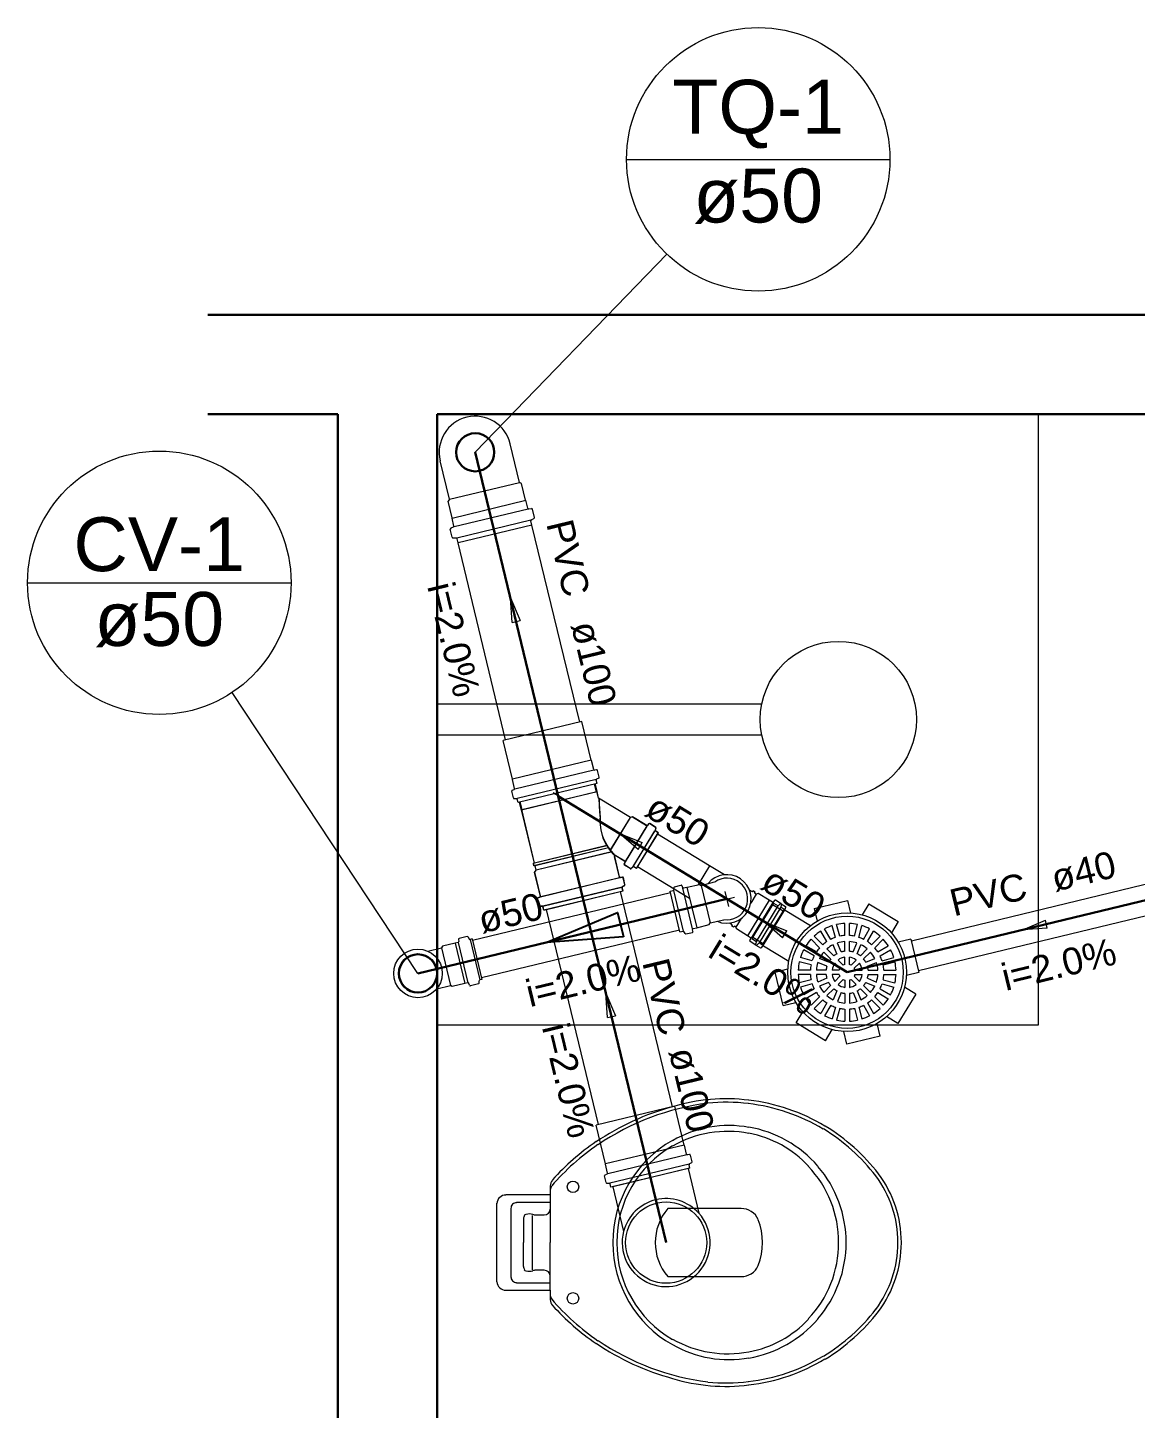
# Model space of a CAD drawing. Header units: inches. Extents: x -27 to 114, y -35 to 60.
# Drawn here: x 8.276 to 9.726, y -31.375 to -29.567 of the extents above; entities that cross this region are included whole.
import ezdxf

# ---------------------------------------------------------------- set-up
doc = ezdxf.new("R2010")
doc.units = ezdxf.units.IN
doc.header["$LTSCALE"] = 10
doc.header["$MEASUREMENT"] = 0
for name, color, linetype, lineweight in [('CV-Colunas', 6, 'Continuous', 30), ('CV-Indicação coluna', 5, 'Continuous', 20), ('CV-Sentido tubo', 8, 'Continuous', 20), ('CV-Seção tubo', 160, 'Continuous', 20), ('CV-Textos coluna', 7, 'Continuous', 20), ('CV-Textos tubo', 7, 'Continuous', 20), ('CV-Tubos detalhe', 6, 'Continuous', 30), ('Simbolos', 160, 'Continuous', 20), ('Simbolos_int', 5, 'Continuous', 5), ('TQ-Colunas', 6, 'Continuous', 30), ('TQ-Indicação coluna', 5, 'Continuous', 20), ('TQ-Sentido tubo', 8, 'Continuous', 20), ('TQ-Seção tubo', 160, 'Continuous', 20), ('TQ-Textos coluna', 7, 'Continuous', 20), ('TQ-Textos tubo', 7, 'Continuous', 20), ('TQ-Tubos detalhe', 6, 'Continuous', 30), ('xeixo', 3, 'Continuous', 20), ('xmoveis', 253, 'Continuous', 20), ('xparede', 7, 'Continuous', 30)]:
    doc.layers.add(name, color=color, linetype=linetype, lineweight=lineweight)
doc.layers.add('TIGRECAD', color=7, linetype='Continuous')
doc.styles.add('Arial', font='arial.ttf')
doc.dimstyles.get("Standard").update_dxf_attribs({"dimtxt": 0.18, "dimasz": 0.18, "dimexe": 0.18, "dimexo": 0.0625, "dimgap": 0.09, "dimtad": 0, "dimtih": 1, "dimtoh": 1, "dimdec": 4, "dimzin": 0, "dimdsep": 46, "dimtxsty": 'Standard', "dimcen": 0.09, "dimadec": 0, "dimazin": 0, "dimtfac": 1, "dimtdec": 4, "dimtofl": 0, "dimtmove": 0, "dimatfit": 3, "dimfxl": 0, "dimtolj": 1, "dimtzin": 0, "dimarcsym": 0})

# ---------------------------------------------------------------- blocks, each defined once
blk = doc.blocks.new('_Closed')
at = {"color": 0, "linetype": 'ByBlock', "lineweight": -2}
for p, q in [((-1, 0.166667), (0, 0)), ((-1, 0.166667), (-1, -0.166667)), ((0, 0), (-1, -0.166667)), ((0, 0), (-1, 0))]:
    blk.add_line(p, q, dxfattribs=at)

msp = doc.modelspace()

# ---------------------------------------------------------------- linework, layer by layer
at = {"layer": 'CV-Colunas', "linetype": 'Continuous'}
msp.add_circle((8.7869, -30.8058), 0.025, dxfattribs=at)
at = {"layer": 'CV-Indicação coluna'}
for p, q in [((8.2757, -30.2942), (8.6207, -30.2942)), ((8.7869, -30.8058), (8.5434, -30.438))]:
    msp.add_line(p, q, dxfattribs=at)
msp.add_circle((8.4482, -30.2942), 0.1725, dxfattribs=at)
at = {"layer": 'CV-Seção tubo'}
for p, q in [((9.1176, -30.7004), (8.8583, -30.7629)), ((9.1293, -30.749), (8.87, -30.8115))]:
    msp.add_line(p, q, dxfattribs=at)
at = {"layer": 'CV-Tubos detalhe'}
msp.add_line((9.1914, -30.7083), (8.7869, -30.8058), dxfattribs=at)
at = {"layer": 'Simbolos'}
for p, q in [((8.92, -30.1627), (8.9078, -30.1122)), ((8.8282, -30.1849), (8.816, -30.1344)), ((8.8282, -30.1849), (8.92, -30.1627)), ((8.9226, -30.1643), (8.92, -30.1627)), ((8.9279, -30.1859), (8.9226, -30.1643)), ((8.8282, -30.1849), (8.8265, -30.1875)), ((8.8318, -30.2091), (8.8265, -30.1875)), ((8.9282, -30.1862), (8.9279, -30.1859)), ((8.9307, -30.1965), (8.9282, -30.1862)), ((8.9322, -30.1974), (8.9357, -30.1969)), ((8.8315, -30.2095), (8.8318, -30.2091)), ((8.834, -30.2199), (8.8315, -30.2095)), ((8.9361, -30.2187), (8.9348, -30.2132)), ((8.9354, -30.2118), (8.9388, -30.21)), ((8.9394, -30.2086), (8.9369, -30.1979)), ((8.8298, -30.2225), (8.8292, -30.2239)), ((8.8318, -30.2346), (8.8292, -30.2239)), ((8.8331, -30.2214), (8.8298, -30.2225)), ((8.9361, -30.2187), (8.8394, -30.2421)), ((8.8369, -30.2356), (8.833, -30.2356)), ((8.8394, -30.2421), (8.8381, -30.2366)), ((9.0138, -30.5267), (9.0016, -30.4759)), ((8.9108, -30.5516), (8.8985, -30.5008)), ((9.0141, -30.5269), (9.0138, -30.5267)), ((9.017, -30.5388), (9.0141, -30.5269)), ((9.0207, -30.5392), (9.0182, -30.5395)), ((9.0241, -30.5489), (9.0219, -30.5399)), ((8.9106, -30.5519), (8.9108, -30.5516)), ((8.9135, -30.5638), (8.9106, -30.5519)), ((9.0214, -30.557), (8.9179, -30.582)), ((9.0214, -30.557), (9.0204, -30.5526)), ((9.0236, -30.5501), (9.0209, -30.5515)), ((8.9118, -30.576), (8.9097, -30.567)), ((8.9104, -30.5658), (8.9128, -30.565)), ((8.9128, -30.5768), (8.9159, -30.5768)), ((9.0233, -30.5764), (9.0212, -30.5677)), ((9.0235, -30.5761), (9.0214, -30.5674)), ((9.0652, -30.6018), (9.0233, -30.5764)), ((9.0653, -30.6015), (9.0235, -30.5761)), ((8.9179, -30.582), (8.9168, -30.5776)), ((8.9394, -30.6615), (8.9225, -30.5915)), ((8.9396, -30.6612), (8.9227, -30.5912)), ((9.0678, -30.6012), (9.0652, -30.6018)), ((9.068, -30.6009), (9.0653, -30.6015)), ((9.0862, -30.6124), (9.0678, -30.6012)), ((9.0864, -30.6121), (9.068, -30.6009)), ((9.089, -30.6099), (9.0875, -30.6121)), ((9.0892, -30.6096), (9.0876, -30.6118)), ((9.0978, -30.6145), (9.0905, -30.6098)), ((9.098, -30.6142), (9.0907, -30.6095)), ((9.0731, -30.6686), (9.1016, -30.6218)), ((9.0732, -30.6683), (9.1018, -30.6215)), ((9.0983, -30.6154), (9.0975, -30.6184)), ((9.0985, -30.6151), (9.0977, -30.6181)), ((9.1016, -30.6218), (9.098, -30.6196)), ((9.1018, -30.6215), (9.0982, -30.6193)), ((8.9394, -30.6615), (8.938, -30.6619)), ((8.9387, -30.6648), (8.938, -30.6619)), ((8.9396, -30.6612), (8.9381, -30.6616)), ((8.9388, -30.6645), (8.9381, -30.6616)), ((8.9402, -30.6647), (8.9387, -30.6648)), ((8.9404, -30.6644), (8.9388, -30.6645)), ((8.9416, -30.6707), (8.9402, -30.6647)), ((8.9418, -30.6704), (8.9404, -30.6644)), ((9.0508, -30.6796), (9.0443, -30.6529)), ((9.051, -30.6793), (9.0445, -30.6526)), ((9.0577, -30.6592), (9.0459, -30.652)), ((9.0579, -30.6589), (9.0461, -30.6517)), ((9.057, -30.6627), (9.058, -30.6604)), ((9.0572, -30.6624), (9.0581, -30.6601)), ((9.0648, -30.6685), (9.0573, -30.6641)), ((9.065, -30.6682), (9.0575, -30.6638)), ((9.0658, -30.6685), (9.0682, -30.6664)), ((9.066, -30.6682), (9.0683, -30.6661)), ((9.0731, -30.6686), (9.0694, -30.6664)), ((9.0732, -30.6683), (9.0696, -30.6661)), ((9.1882, -30.6765), (9.1688, -30.6647)), ((8.9397, -30.6735), (8.9416, -30.6707)), ((8.9473, -30.7046), (8.9397, -30.6735)), ((8.9399, -30.6732), (8.9418, -30.6704)), ((8.9474, -30.7043), (8.9399, -30.6732)), ((9.0545, -30.68), (9.052, -30.6804)), ((9.0547, -30.6797), (9.0522, -30.68)), ((9.0579, -30.6897), (9.0557, -30.6807)), ((9.058, -30.6894), (9.0559, -30.6804)), ((8.9517, -30.7228), (9.0552, -30.6978)), ((8.9518, -30.7225), (9.0554, -30.6975)), ((9.0552, -30.6978), (9.0541, -30.6935)), ((9.0554, -30.6975), (9.0543, -30.6932)), ((9.0574, -30.6909), (9.0546, -30.6923)), ((9.0575, -30.6906), (9.0548, -30.692)), ((9.1171, -30.6982), (9.1212, -30.6972)), ((9.1298, -30.7513), (9.1171, -30.6982)), ((9.1219, -30.6932), (9.1218, -30.6961)), ((9.1227, -30.6922), (9.1313, -30.6902)), ((9.1324, -30.6908), (9.1332, -30.6933)), ((9.1346, -30.6939), (9.1391, -30.6928)), ((9.1391, -30.6928), (9.1393, -30.693)), ((9.1393, -30.693), (9.1556, -30.6892)), ((9.1556, -30.6892), (9.1578, -30.6905)), ((9.1578, -30.6905), (9.1754, -30.686)), ((9.2249, -30.6989), (9.2211, -30.6966)), ((9.2249, -30.6989), (9.2257, -30.6976)), ((9.2283, -30.6992), (9.2257, -30.6976)), ((9.2277, -30.7006), (9.2283, -30.6992)), ((9.2298, -30.7019), (9.2277, -30.7006)), ((9.2323, -30.7013), (9.2298, -30.7019)), ((9.2466, -30.71), (9.2323, -30.7013)), ((8.9456, -30.7169), (8.9434, -30.7079)), ((8.9458, -30.7166), (8.9436, -30.7076)), ((8.9441, -30.7067), (8.9465, -30.7058)), ((8.9443, -30.7064), (8.9467, -30.7055)), ((8.9465, -30.7177), (8.9496, -30.7177)), ((8.9467, -30.7173), (8.9498, -30.7174)), ((8.9517, -30.7228), (8.9506, -30.7185)), ((8.9518, -30.7225), (8.9508, -30.7182)), ((9.2525, -30.7136), (9.2242, -30.7601)), ((9.2663, -30.7218), (9.2378, -30.7685)), ((9.2469, -30.71), (9.2466, -30.71)), ((9.251, -30.7124), (9.2469, -30.71)), ((9.2538, -30.7101), (9.2522, -30.7123)), ((9.2525, -30.7136), (9.2585, -30.7173)), ((9.2626, -30.7145), (9.2551, -30.71)), ((9.2585, -30.7173), (9.2613, -30.7146)), ((9.263, -30.7157), (9.2622, -30.7184)), ((9.2626, -30.7145), (9.2683, -30.718)), ((9.2663, -30.7218), (9.2627, -30.7196)), ((9.2676, -30.7216), (9.2688, -30.7191)), ((9.3056, -30.7208), (9.3492, -30.7102)), ((9.3056, -30.7208), (9.3096, -30.7373)), ((9.3492, -30.7102), (9.3532, -30.7267)), ((9.3773, -30.7145), (9.3684, -30.7292)), ((9.3773, -30.7145), (9.4158, -30.7379)), ((9.1684, -30.7417), (9.1697, -30.7396)), ((9.1697, -30.7396), (9.1874, -30.7355)), ((9.1985, -30.7423), (9.1947, -30.7399)), ((9.2679, -30.723), (9.301, -30.7432)), ((9.4158, -30.7379), (9.4068, -30.7527)), ((8.8514, -30.7576), (8.8407, -30.7602)), ((8.8525, -30.7581), (8.854, -30.7609)), ((9.1298, -30.7513), (9.1341, -30.7504)), ((9.1367, -30.7534), (9.1351, -30.7507)), ((9.1377, -30.7541), (9.1463, -30.752)), ((9.147, -30.7509), (9.1466, -30.7481)), ((9.1473, -30.747), (9.152, -30.7461)), ((9.152, -30.7461), (9.1521, -30.7459)), ((9.1521, -30.7459), (9.1684, -30.7417)), ((9.1985, -30.7423), (9.1977, -30.7435)), ((9.2003, -30.7451), (9.1977, -30.7435)), ((9.2013, -30.7439), (9.2003, -30.7451)), ((9.2034, -30.7452), (9.2013, -30.7439)), ((9.204, -30.7476), (9.2034, -30.7452)), ((9.2183, -30.7564), (9.204, -30.7476)), ((9.2184, -30.7567), (9.2183, -30.7564)), ((9.2225, -30.7592), (9.2184, -30.7567)), ((8.7997, -30.7768), (8.8177, -30.7724)), ((8.8191, -30.77), (8.8177, -30.7724)), ((8.8354, -30.7661), (8.8191, -30.77)), ((8.8357, -30.766), (8.8354, -30.7661)), ((8.8396, -30.7651), (8.8357, -30.766)), ((8.8399, -30.7612), (8.8403, -30.7639)), ((8.8578, -30.7607), (8.8551, -30.7614)), ((8.8578, -30.7607), (8.8706, -30.8137)), ((9.2217, -30.7628), (9.2228, -30.7606)), ((9.2295, -30.7687), (9.222, -30.7642)), ((9.2242, -30.7601), (9.2301, -30.7638)), ((9.2301, -30.7638), (9.229, -30.7675)), ((9.2295, -30.7687), (9.2353, -30.7722)), ((9.2308, -30.7686), (9.233, -30.7665)), ((9.2378, -30.7685), (9.2342, -30.7663)), ((9.2381, -30.7698), (9.2365, -30.7721)), ((9.2395, -30.7695), (9.2726, -30.7897)), ((9.4324, -30.761), (9.4159, -30.765)), ((9.4324, -30.761), (9.443, -30.8047)), ((9.2548, -30.804), (9.2713, -30.8)), ((9.2653, -30.8476), (9.2548, -30.804)), ((9.443, -30.8047), (9.4265, -30.8086)), ((8.8115, -30.8259), (8.8295, -30.8215)), ((8.8319, -30.823), (8.8295, -30.8215)), ((8.8482, -30.8191), (8.8319, -30.823)), ((8.8484, -30.819), (8.8482, -30.8191)), ((8.8523, -30.8181), (8.8484, -30.819)), ((8.8544, -30.8214), (8.8535, -30.8188)), ((8.8663, -30.8194), (8.8556, -30.8219)), ((8.8671, -30.8184), (8.8671, -30.8153)), ((8.8706, -30.8137), (8.8679, -30.8143)), ((9.4387, -30.8328), (9.424, -30.8238)), ((9.2653, -30.8476), (9.2818, -30.8437)), ((9.4387, -30.8328), (9.4153, -30.8712)), ((9.282, -30.8707), (9.291, -30.856)), ((9.4153, -30.8712), (9.4005, -30.8622)), ((9.3204, -30.8942), (9.282, -30.8707)), ((9.3204, -30.8942), (9.3294, -30.8794)), ((9.3486, -30.8984), (9.3446, -30.8819)), ((9.3922, -30.8879), (9.3882, -30.8714)), ((9.3922, -30.8879), (9.3486, -30.8984)), ((9.1355, -31.0305), (9.1233, -30.9797)), ((9.0325, -31.0553), (9.0202, -31.0046)), ((9.1358, -31.0306), (9.1355, -31.0305)), ((9.1387, -31.0425), (9.1358, -31.0306)), ((9.1424, -31.0429), (9.1399, -31.0433)), ((9.1458, -31.0527), (9.1436, -31.0437)), ((9.0323, -31.0556), (9.0325, -31.0553)), ((9.0352, -31.0676), (9.0323, -31.0556)), ((9.1431, -31.0608), (9.0396, -31.0858)), ((9.1407, -31.0614), (9.1548, -31.1199)), ((9.1431, -31.0608), (9.142, -31.0564)), ((9.1453, -31.0538), (9.1425, -31.0552)), ((9.0335, -31.0798), (9.0313, -31.0708)), ((9.0321, -31.0696), (9.0344, -31.0688)), ((9.0345, -31.0806), (9.0376, -31.0806)), ((9.0396, -31.0858), (9.0385, -31.0814)), ((9.042, -31.0852), (9.0562, -31.1438))]:
    msp.add_line(p, q, dxfattribs=at)
for centre, radius in [((9.3489, -30.8043), 0.0777), ((8.7869, -30.8058), 0.0318)]:
    msp.add_circle(centre, radius, dxfattribs=at)
for centre, radius, start, end in [((8.8619, -30.1233), 0.0472, 13.5795, 193.579), ((8.9319, -30.1962), 0.00125, 193.579, 278.579), ((8.9356, -30.1982), 0.00125, 13.5795, 98.5795), ((8.936, -30.2129), 0.00125, 118.579, 193.579), ((8.9382, -30.2088), 0.00125, 298.579, 13.5795), ((8.8328, -30.2201), 0.00125, 288.579, 13.5795), ((8.833, -30.2343), 0.00125, 193.579, 268.579), ((8.8369, -30.2369), 0.00125, 13.5795, 88.5795), ((9.018, -30.5386), 0.001, 193.579, 278.579), ((9.0209, -30.5402), 0.001, 13.5795, 98.5795), ((9.0213, -30.5524), 0.001, 118.579, 193.579), ((9.0231, -30.5491), 0.001, 298.579, 13.5795), ((8.9106, -30.5668), 0.001, 108.579, 193.579), ((8.9128, -30.5758), 0.001, 193.579, 268.579), ((8.9125, -30.564), 0.001, 288.579, 13.5795), ((8.9159, -30.5779), 0.001, 13.5795, 88.5795), ((9.0243, -30.5762), 0.001, 193.579, 249.311), ((9.0244, -30.5759), 0.001, 193.579, 249.311), ((9.4603, -30.5629), 0.4367, 181.848, 184.936), ((9.4605, -30.5626), 0.4367, 181.848, 184.936), ((9.0925, -30.6055), 0.0674, 175.712, 200.025), ((9.0927, -30.6052), 0.0674, 175.712, 200.025), ((9.0868, -30.6115), 0.001, 238.579, 323.579), ((9.087, -30.6112), 0.001, 238.58, 323.58), ((9.09, -30.6107), 0.001, 58.579, 143.579), ((9.0901, -30.6104), 0.001, 58.5796, 143.58), ((9.0996, -30.5986), 0.0765, 203.03, 224.072), ((9.0998, -30.5983), 0.0765, 203.03, 224.072), ((9.0983, -30.6188), 0.001, 163.579, 238.58), ((9.0985, -30.6184), 0.001, 163.579, 238.579), ((9.0974, -30.6151), 0.001, 343.579, 58.5796), ((9.0976, -30.6148), 0.001, 343.579, 58.5796), ((9.0453, -30.6526), 0.001, 58.5796, 193.579), ((9.0455, -30.6523), 0.001, 58.5793, 193.579), ((9.0579, -30.6632), 0.001, 153.58, 238.58), ((9.0581, -30.6629), 0.001, 153.58, 238.579), ((9.0571, -30.6601), 0.001, 333.58, 58.5796), ((9.0573, -30.6598), 0.001, 333.579, 58.5796), ((9.0688, -30.667), 0.001, 58.5796, 133.58), ((9.069, -30.6667), 0.001, 58.579, 133.579), ((9.0518, -30.6794), 0.001, 193.579, 278.579), ((9.0519, -30.6791), 0.001, 193.579, 278.58), ((9.0547, -30.681), 0.001, 13.5795, 98.5793), ((9.0549, -30.6807), 0.001, 13.5795, 98.5793), ((9.0652, -30.6679), 0.001, 238.579, 313.579), ((9.0654, -30.6676), 0.001, 238.58, 313.58), ((9.1914, -30.7083), 0.0273, 261.59, 125.684), ((9.0551, -30.6932), 0.001, 118.58, 193.579), ((9.0553, -30.6929), 0.001, 118.579, 193.579), ((9.0569, -30.69), 0.001, 298.579, 13.5795), ((9.0571, -30.6897), 0.001, 298.579, 13.5795), ((9.1209, -30.6961), 0.001, 283.637, 358.637), ((9.123, -30.6933), 0.001, 103.637, 178.637), ((9.1316, -30.6912), 0.001, 18.6367, 103.637), ((9.1342, -30.6931), 0.001, 198.637, 283.637), ((8.9444, -30.7076), 0.001, 108.58, 193.579), ((8.9446, -30.7073), 0.001, 108.58, 193.579), ((8.9466, -30.7166), 0.001, 193.579, 268.58), ((8.9467, -30.7163), 0.001, 193.579, 268.58), ((8.9463, -30.7049), 0.001, 288.579, 13.5795), ((8.9465, -30.7046), 0.001, 288.579, 13.5795), ((8.9496, -30.7187), 0.001, 13.5795, 88.5796), ((8.9498, -30.7184), 0.001, 13.5795, 88.5796), ((9.2515, -30.7116), 0.001, 238.637, 323.637), ((9.2546, -30.7108), 0.001, 58.6367, 143.637), ((9.2584, -30.716), 0.001, 238.604, 313.604), ((9.262, -30.7153), 0.001, 58.6041, 133.604), ((9.2632, -30.7187), 0.001, 163.637, 238.637), ((9.262, -30.7154), 0.001, 343.637, 58.6367), ((9.2684, -30.7221), 0.001, 153.604, 238.604), ((9.2678, -30.7188), 0.001, 333.604, 58.6041), ((8.8516, -30.7586), 0.001, 28.552, 103.552), ((9.1341, -30.7513), 0.001, 28.6367, 103.637), ((9.1375, -30.7531), 0.001, 208.637, 283.637), ((9.1461, -30.751), 0.001, 283.637, 8.6367), ((9.1475, -30.7481), 0.001, 103.637, 188.637), ((8.8393, -30.7641), 0.001, 283.552, 8.552), ((8.8409, -30.7612), 0.001, 103.552, 188.552), ((8.8549, -30.7604), 0.001, 208.552, 283.552), ((9.2226, -30.7633), 0.001, 153.637, 238.637), ((9.2219, -30.76), 0.001, 333.637, 58.6367), ((9.23, -30.7678), 0.001, 163.604, 238.604), ((9.229, -30.7642), 0.001, 343.604, 58.6041), ((9.23, -30.7679), 0.001, 238.637, 313.637), ((9.2337, -30.7672), 0.001, 58.6367, 133.637), ((9.2358, -30.7713), 0.001, 238.604, 323.604), ((9.239, -30.7704), 0.001, 58.6041, 143.604), ((8.8526, -30.8191), 0.001, 18.552, 103.552), ((8.8553, -30.821), 0.001, 198.552, 283.552), ((8.866, -30.8184), 0.001, 283.552, 358.552), ((8.8681, -30.8153), 0.001, 103.552, 178.552), ((9.1397, -31.0423), 0.001, 193.579, 278.579), ((9.1426, -31.0439), 0.001, 13.5795, 98.5795), ((9.143, -31.0562), 0.001, 118.579, 193.579), ((9.1448, -31.0529), 0.001, 298.579, 13.5795), ((9.0323, -31.0706), 0.001, 108.579, 193.579), ((9.0345, -31.0796), 0.001, 193.579, 268.579), ((9.0342, -31.0678), 0.001, 288.579, 13.5795), ((9.0376, -31.0816), 0.001, 13.5795, 88.5795), ((9.1119, -31.1583), 0.0576, 41.7945, 165.364), ((9.1119, -31.1583), 0.0576, 165.364, 41.7945)]:
    msp.add_arc(centre, radius, start, end, dxfattribs=at)
at = {"layer": 'Simbolos_int'}
for p, q in [((8.8315, -30.2095), (8.9282, -30.1862)), ((8.931, -30.1977), (8.8343, -30.2211)), ((8.9346, -30.2123), (8.8378, -30.2357)), ((9.0016, -30.4759), (8.8985, -30.5008)), ((9.0138, -30.5267), (8.9108, -30.5516)), ((9.0172, -30.5395), (8.9137, -30.5645)), ((9.0202, -30.5519), (8.9167, -30.5769)), ((8.9225, -30.5915), (9.0212, -30.5677)), ((8.9227, -30.5912), (9.0214, -30.5674)), ((8.9824, -30.5807), (8.964, -30.5694)), ((8.9727, -30.582), (8.9684, -30.5645)), ((9.0388, -30.645), (9.0652, -30.6018)), ((9.039, -30.6447), (9.0653, -30.6015)), ((9.0585, -30.6595), (9.0869, -30.613)), ((9.0587, -30.6592), (9.0871, -30.6127)), ((9.0688, -30.6658), (9.0972, -30.6193)), ((9.069, -30.6654), (9.0973, -30.619)), ((9.0342, -30.6386), (8.9394, -30.6615)), ((9.0344, -30.6383), (8.9396, -30.6612)), ((9.0362, -30.6415), (8.9402, -30.6647)), ((9.0364, -30.6412), (8.9404, -30.6644)), ((9.0401, -30.647), (8.9416, -30.6707)), ((9.0402, -30.6467), (8.9418, -30.6704)), ((9.1688, -30.6647), (9.1537, -30.6895)), ((8.9474, -30.7053), (9.051, -30.6803)), ((8.9476, -30.705), (9.0511, -30.68)), ((8.9504, -30.7177), (9.0539, -30.6927)), ((8.9506, -30.7174), (9.0541, -30.6924)), ((9.1348, -30.7503), (9.1219, -30.697)), ((9.1465, -30.7474), (9.1336, -30.6942)), ((9.1391, -30.6928), (9.152, -30.7461)), ((9.1578, -30.6905), (9.1697, -30.7396)), ((9.1938, -30.7183), (9.189, -30.6984)), ((9.2298, -30.7019), (9.2227, -30.7136)), ((9.1804, -30.711), (9.2014, -30.7059)), ((9.1914, -30.7083), (9.1804, -30.711)), ((9.2466, -30.71), (9.2183, -30.7564)), ((9.2518, -30.713), (9.2233, -30.7597)), ((9.2301, -30.7638), (9.2585, -30.7173)), ((9.2621, -30.7192), (9.2336, -30.7659)), ((9.2034, -30.7452), (9.2105, -30.7337)), ((9.2389, -30.7691), (9.2673, -30.7226)), ((8.8177, -30.7724), (8.8295, -30.8215)), ((8.8354, -30.7661), (8.8482, -30.8191)), ((8.8396, -30.7651), (8.8523, -30.8181)), ((8.8551, -30.7614), (8.8679, -30.8143)), ((9.1233, -30.9797), (9.0202, -31.0046)), ((9.1355, -31.0305), (9.0325, -31.0553)), ((9.1389, -31.0433), (9.0354, -31.0683)), ((9.1419, -31.0557), (9.0383, -31.0807)), ((9.1407, -31.0614), (9.042, -31.0852))]:
    msp.add_line(p, q, dxfattribs=at)
for centre, radius in [((9.3489, -30.8043), 0.0735), ((8.7869, -30.8058), 0.0255), ((9.1119, -31.1583), 0.0532)]:
    msp.add_circle(centre, radius, dxfattribs=at)
msp.add_arc((9.1914, -30.7083), 0.0318, 246.498, 140.776, dxfattribs=at)
at = {"layer": 'TIGRECAD'}
for p, q in [((9.0212, -30.5677), (9.0187, -30.5577)), ((8.9228, -30.5915), (8.9203, -30.5814))]:
    msp.add_line(p, q, dxfattribs=at)
at = {"layer": 'TQ-Colunas', "linetype": 'Continuous'}
msp.add_circle((8.8619, -30.1233), 0.025, dxfattribs=at)
at = {"layer": 'TQ-Indicação coluna'}
for p, q in [((9.06, -29.7397), (9.405, -29.7397)), ((8.8619, -30.1233), (9.1126, -29.8638))]:
    msp.add_line(p, q, dxfattribs=at)
msp.add_circle((9.2325, -29.7397), 0.1725, dxfattribs=at)
at = {"layer": 'TQ-Sentido tubo'}
for points in [[(8.9154, -30.3449), (8.9245, -30.3827)], [(9.0779, -30.639), (9.1111, -30.6593)], [(9.6097, -30.7413), (9.6475, -30.7322)], [(9.2671, -30.7545), (9.3003, -30.7747)], [(9.0404, -30.8624), (9.0495, -30.9002)]]:
    msp.add_lwpolyline(points, dxfattribs=at)
at = {"layer": 'TQ-Seção tubo'}
for p, q in [((8.9987, -30.4766), (8.9361, -30.2187)), ((8.9015, -30.5001), (8.8394, -30.2421)), ((9.1686, -30.6651), (9.1006, -30.6236)), ((9.1425, -30.7078), (9.0745, -30.6662)), ((9.8466, -30.6635), (9.433, -30.7634)), ((9.1203, -30.9804), (9.0523, -30.6985)), ((9.856, -30.7024), (9.4424, -30.8023)), ((9.0231, -31.0038), (8.9551, -30.722)), ((9.2513, -30.7156), (9.265, -30.7239)), ((9.2253, -30.7583), (9.239, -30.7666)), ((9.3169, -30.7683), (9.3057, -30.757)), ((9.3223, -30.7641), (9.3144, -30.7504)), ((9.3274, -30.7612), (9.3194, -30.7475)), ((9.3336, -30.7586), (9.3295, -30.7433)), ((9.3393, -30.7571), (9.3351, -30.7418)), ((9.346, -30.7562), (9.346, -30.7403)), ((9.3518, -30.7562), (9.3518, -30.7403)), ((9.3585, -30.7571), (9.3626, -30.7418)), ((9.3642, -30.7586), (9.3683, -30.7433)), ((9.3704, -30.7612), (9.3784, -30.7475)), ((9.3755, -30.7641), (9.3834, -30.7504)), ((9.3808, -30.7683), (9.3921, -30.757)), ((9.3058, -30.7828), (9.292, -30.7749)), ((9.3087, -30.7777), (9.2949, -30.7698)), ((9.3128, -30.7724), (9.3016, -30.7611)), ((9.3314, -30.7828), (9.3225, -30.7738)), ((9.3356, -30.78), (9.3308, -30.7682)), ((9.341, -30.7777), (9.3362, -30.766)), ((9.346, -30.7767), (9.346, -30.764)), ((9.3518, -30.7767), (9.3518, -30.764)), ((9.3567, -30.7777), (9.3616, -30.766)), ((9.3621, -30.78), (9.367, -30.7682)), ((9.3663, -30.7828), (9.3753, -30.7738)), ((9.385, -30.7724), (9.3962, -30.7611)), ((9.3891, -30.7777), (9.4028, -30.7698)), ((9.392, -30.7828), (9.4058, -30.7749)), ((9.3017, -30.7947), (9.2863, -30.7906)), ((9.3032, -30.7891), (9.2878, -30.7849)), ((9.3223, -30.7965), (9.3105, -30.7916)), ((9.3245, -30.7911), (9.3128, -30.7862)), ((9.3273, -30.7869), (9.3183, -30.7779)), ((9.3395, -30.7991), (9.3329, -30.7924)), ((9.3437, -30.795), (9.337, -30.7883)), ((9.346, -30.794), (9.346, -30.7846)), ((9.3518, -30.794), (9.3518, -30.7846)), ((9.3541, -30.795), (9.3608, -30.7883)), ((9.3582, -30.7991), (9.3649, -30.7924)), ((9.3705, -30.7869), (9.3794, -30.7779)), ((9.3733, -30.7911), (9.385, -30.7862)), ((9.3755, -30.7965), (9.3872, -30.7916)), ((9.3946, -30.7891), (9.4099, -30.7849)), ((9.3961, -30.7947), (9.4115, -30.7906)), ((9.3008, -30.8014), (9.2849, -30.8014)), ((9.3008, -30.8072), (9.2849, -30.8072)), ((9.3213, -30.8014), (9.3086, -30.8014)), ((9.3213, -30.8072), (9.3086, -30.8072)), ((9.3223, -30.8122), (9.3105, -30.8171)), ((9.3386, -30.8014), (9.3291, -30.8014)), ((9.3386, -30.8072), (9.3291, -30.8072)), ((9.3395, -30.8095), (9.3329, -30.8162)), ((9.3582, -30.8095), (9.3649, -30.8162)), ((9.3592, -30.8014), (9.3686, -30.8014)), ((9.3592, -30.8072), (9.3686, -30.8072)), ((9.3755, -30.8122), (9.3872, -30.8171)), ((9.3765, -30.8014), (9.3892, -30.8014)), ((9.3765, -30.8072), (9.3892, -30.8072)), ((9.397, -30.8014), (9.4129, -30.8014)), ((9.397, -30.8072), (9.4129, -30.8072)), ((9.3017, -30.814), (9.2863, -30.8181)), ((9.3032, -30.8196), (9.2878, -30.8237)), ((9.3058, -30.8259), (9.292, -30.8338)), ((9.3245, -30.8176), (9.3128, -30.8224)), ((9.3273, -30.8218), (9.3183, -30.8308)), ((9.3314, -30.8259), (9.3225, -30.8349)), ((9.3356, -30.8287), (9.3308, -30.8404)), ((9.3437, -30.8137), (9.337, -30.8204)), ((9.346, -30.8146), (9.346, -30.8241)), ((9.3518, -30.8146), (9.3518, -30.8241)), ((9.3541, -30.8137), (9.3608, -30.8204)), ((9.3621, -30.8287), (9.367, -30.8404)), ((9.3663, -30.8259), (9.3753, -30.8349)), ((9.3705, -30.8218), (9.3794, -30.8308)), ((9.3733, -30.8176), (9.385, -30.8224)), ((9.392, -30.8259), (9.4058, -30.8338)), ((9.3946, -30.8196), (9.4099, -30.8237)), ((9.3961, -30.814), (9.4115, -30.8181)), ((9.3087, -30.8309), (9.2949, -30.8389)), ((9.3128, -30.8363), (9.3016, -30.8475)), ((9.3169, -30.8404), (9.3057, -30.8516)), ((9.3223, -30.8445), (9.3144, -30.8583)), ((9.3274, -30.8474), (9.3194, -30.8612)), ((9.341, -30.8309), (9.3362, -30.8427)), ((9.346, -30.8319), (9.346, -30.8446)), ((9.3518, -30.8319), (9.3518, -30.8446)), ((9.3567, -30.8309), (9.3616, -30.8427)), ((9.3704, -30.8474), (9.3784, -30.8612)), ((9.3755, -30.8445), (9.3834, -30.8583)), ((9.3808, -30.8404), (9.3921, -30.8516)), ((9.385, -30.8363), (9.3962, -30.8475)), ((9.3891, -30.8309), (9.4028, -30.8389)), ((9.3336, -30.85), (9.3295, -30.8654)), ((9.3393, -30.8515), (9.3351, -30.8669)), ((9.346, -30.8524), (9.346, -30.8683)), ((9.3518, -30.8524), (9.3518, -30.8683)), ((9.3585, -30.8515), (9.3626, -30.8669)), ((9.3642, -30.85), (9.3683, -30.8654))]:
    msp.add_line(p, q, dxfattribs=at)
msp.add_circle((9.3489, -30.8043), 0.0735, dxfattribs=at)
for radius, start, end in [(0.0641, 122.6132, 132.3868), (0.0641, 107.6132, 117.3868), (0.0641, 92.6132, 102.3868), (0.0482, 93.4746, 101.5254), (0.0641, 77.6132, 87.3868), (0.0482, 78.4746, 86.5254), (0.0641, 62.6132, 72.3868), (0.0641, 47.6132, 57.3868), (0.0641, 152.6132, 162.3868), (0.0641, 137.6132, 147.3868), (0.0482, 138.4746, 146.5254), (0.0482, 123.4746, 131.5254), (0.0404, 116.6455, 130.8545), (0.0482, 108.4746, 116.5254), (0.0404, 94.1455, 108.3545), (0.0404, 71.6455, 85.8545), (0.0482, 63.4746, 71.5254), (0.0404, 49.1455, 63.3545), (0.0482, 48.4746, 56.5254), (0.0482, 33.4746, 41.5254), (0.0641, 32.6132, 42.3868), (0.0641, 17.6132, 27.3868), (0.0641, 167.6132, 177.3868), (0.0482, 153.4746, 161.5254), (0.0404, 161.6455, 175.8545), (0.0404, 139.1455, 153.3545), (0.0277, 141.0423, 151.4577), (0.02, 143.415, 171.585), (0.0277, 118.5423, 128.9577), (0.02, 98.415, 126.585), (0.0277, 96.0423, 106.4577), (0.0107, 105.8266, 119.1734), (0.0277, 73.5423, 83.9577), (0.02, 53.415, 81.585), (0.0107, 60.8266, 74.1734), (0.0277, 51.0423, 61.4577), (0.02, 8.415, 36.585), (0.0277, 28.5423, 38.9577), (0.0404, 26.6455, 40.8545), (0.0404, 4.1455, 18.3545), (0.0482, 18.4746, 26.5254), (0.0641, 2.6132, 12.3868), (0.0641, 182.6132, 192.3868), (0.0482, 168.4746, 176.5254), (0.0482, 183.4746, 191.5254), (0.0404, 184.1455, 198.3545), (0.0277, 163.5423, 173.9577), (0.0277, 186.0423, 196.4577), (0.02, 188.415, 216.585), (0.0107, 150.8266, 164.1734), (0.0107, 195.8266, 209.1734), (0.0107, 15.8266, 29.1734), (0.0107, 330.8266, 344.1734), (0.02, 323.415, 351.585), (0.0277, 6.0423, 16.4577), (0.0277, 343.5423, 353.9577), (0.0404, 341.6455, 355.8545), (0.0482, 3.4746, 11.5254), (0.0482, 348.4746, 356.5254), (0.0641, 347.6132, 357.3868), (0.0641, 197.6132, 207.3868), (0.0482, 198.4746, 206.5254), (0.0404, 206.6455, 220.8545), (0.0277, 208.5423, 218.9577), (0.0277, 231.0423, 241.4577), (0.02, 233.415, 261.585), (0.0107, 240.8266, 254.1734), (0.0107, 285.8266, 299.1734), (0.02, 278.415, 306.585), (0.0277, 298.5423, 308.9577), (0.0277, 321.0423, 331.4577), (0.0404, 319.1455, 333.3545), (0.0482, 333.4746, 341.5254), (0.0641, 332.6132, 342.3868), (0.0641, 212.6132, 222.3868), (0.0482, 213.4746, 221.5254), (0.0482, 228.4746, 236.5254), (0.0404, 229.1455, 243.3545), (0.0482, 243.4746, 251.5254), (0.0404, 251.6455, 265.8545), (0.0277, 253.5423, 263.9577), (0.0277, 276.0423, 286.4577), (0.0404, 274.1455, 288.3545), (0.0482, 288.4746, 296.5254), (0.0404, 296.6455, 310.8545), (0.0482, 303.4746, 311.5254), (0.0482, 318.4746, 326.5254), (0.0641, 317.6132, 327.3868), (0.0641, 227.6132, 237.3868), (0.0641, 242.6132, 252.3868), (0.0482, 258.4746, 266.5254), (0.0482, 273.4746, 281.5254), (0.0641, 287.6132, 297.3868), (0.0641, 302.6132, 312.3868), (0.0641, 257.6132, 267.3868), (0.0641, 272.6132, 282.3868)]:
    msp.add_arc((9.3489, -30.8043), radius, start, end, dxfattribs=at)
at = {"layer": 'TQ-Tubos detalhe'}
for p, q in [((8.9706, -30.5735), (8.8619, -30.1233)), ((9.1119, -31.1583), (8.9706, -30.5735)), ((9.1914, -30.7083), (8.9706, -30.5735)), ((9.8775, -30.6766), (9.3489, -30.8043)), ((9.3489, -30.8043), (9.1914, -30.7083))]:
    msp.add_line(p, q, dxfattribs=at)
at = {"layer": 'xeixo'}
for p, q in [((9.1119, -31.1583), (8.8619, -30.1233)), ((10.5929, -30.5038), (9.3489, -30.8043)), ((8.9704, -30.5733), (9.3489, -30.8043)), ((9.1914, -30.7083), (8.7869, -30.8058))]:
    msp.add_line(p, q, dxfattribs=at)
at = {"layer": 'xmoveis'}
for p, q in [((9.5994, -30.8733), (9.5994, -30.0733)), ((9.2369, -30.4533), (8.8119, -30.4533)), ((8.8119, -30.4933), (9.2369, -30.4933)), ((8.8119, -30.8733), (9.5994, -30.8733)), ((8.9599, -31.0958), (8.9019, -31.0958)), ((8.9599, -31.0838), (8.9599, -31.0888)), ((8.9599, -31.0888), (8.9599, -31.0958)), ((8.9599, -31.0958), (8.9599, -31.1583)), ((8.8899, -31.1068), (8.8899, -31.1583)), ((8.9084, -31.1133), (8.9084, -31.1583)), ((8.9599, -31.1058), (8.9159, -31.1058)), ((9.2099, -31.1138), (9.1139, -31.1138)), ((8.9249, -31.1268), (8.9249, -31.1583)), ((8.9364, -31.1228), (8.9364, -31.1583)), ((8.9519, -31.1223), (8.9409, -31.1223)), ((8.8899, -31.1583), (8.8899, -31.2098)), ((8.9084, -31.1583), (8.9084, -31.2033)), ((8.9249, -31.1898), (8.9249, -31.1583)), ((8.9364, -31.1583), (8.9364, -31.1938)), ((8.9599, -31.2208), (8.9599, -31.1583)), ((8.9519, -31.1943), (8.9409, -31.1943)), ((9.1139, -31.2028), (9.2099, -31.2028)), ((8.9019, -31.2208), (8.9599, -31.2208)), ((8.9159, -31.2108), (8.9599, -31.2108)), ((8.9599, -31.2208), (8.9599, -31.2278)), ((8.9599, -31.2278), (8.9599, -31.2328))]:
    msp.add_line(p, q, dxfattribs=at)
for centre, radius in [((9.3374, -30.4733), 0.1023), ((8.9899, -31.0853), 0.0075), ((8.9899, -31.2313), 0.0075)]:
    msp.add_circle(centre, radius, dxfattribs=at)
for centre, radius, start, end in [((9.1904, -31.2133), 0.2433, 82.9547, 106.762), ((9.1904, -31.2133), 0.2388, 82.9494, 95.7593), ((9.1919, -31.2183), 0.248, 58.9269, 83.517), ((9.2084, -31.3038), 0.3352, 105.252, 124.152), ((9.2084, -31.3038), 0.3307, 97.2935, 124.15), ((9.1919, -31.2183), 0.2435, 58.9326, 83.5222), ((9.1939, -31.1508), 0.1458, 79.5544, 120.298), ((9.1929, -31.1613), 0.1566, 41.2224, 79.972), ((9.1794, -31.2338), 0.2636, 38.1702, 58.3139), ((9.1794, -31.2338), 0.2681, 38.1603, 58.3191), ((9.2014, -31.2903), 0.3204, 124.462, 138.052), ((9.1964, -31.1588), 0.1544, 119.656, 179.751), ((9.1924, -31.1578), 0.1451, 78.9336, 119.805), ((9.1934, -31.1563), 0.1437, 43.0736, 79.1921), ((9.2014, -31.2903), 0.3159, 124.464, 139.245), ((9.1929, -31.1578), 0.1456, 119.911, 180.112), ((9.1954, -31.1568), 0.1422, 359.336, 43.7716), ((9.1944, -31.1583), 0.1532, 359.945, 40.6637), ((8.9704, -31.0838), 0.0102, 134.756, 181.691), ((9.2709, -31.1578), 0.1445, 359.872, 36.98), ((9.2709, -31.1578), 0.149, 359.872, 36.9981), ((8.9019, -31.1078), 0.0118, 88.701, 176.32), ((8.9694, -31.0903), 0.00945, 141.348, 173.012), ((8.9159, -31.1133), 0.00728, 88.275, 181.725), ((8.9519, -31.1138), 0.00832, 272.015, 355.282), ((9.1659, -31.1583), 0.0683, 139.312, 220.688), ((9.2104, -31.1378), 0.0241, 23.5104, 90.8905), ((8.9319, -31.1268), 0.00666, 143.898, 182.043), ((8.9304, -31.1268), 0.00592, 112.598, 136.064), ((8.9329, -31.1338), 0.0131, 70.3418, 109.388), ((8.9419, -31.1103), 0.0119, 245.98, 265.948), ((9.1534, -31.1583), 0.0846, 339.222, 20.7777), ((9.1964, -31.1578), 0.1544, 180.249, 240.344), ((9.1929, -31.1588), 0.1456, 179.888, 240.089), ((9.1954, -31.1598), 0.1422, 316.228, 0.6636), ((9.1944, -31.1583), 0.1532, 319.336, 0.0547), ((9.2709, -31.1588), 0.1445, 323.02, 0.1282), ((9.2709, -31.1588), 0.149, 323.002, 0.1282), ((8.9319, -31.1898), 0.00666, 177.957, 216.102), ((9.2104, -31.1788), 0.0241, 269.109, 336.49), ((8.9019, -31.2088), 0.0118, 183.68, 271.299), ((8.9159, -31.2033), 0.00728, 178.275, 271.725), ((8.9304, -31.1898), 0.00592, 223.936, 247.402), ((8.9329, -31.1828), 0.0131, 250.612, 289.658), ((8.9419, -31.2063), 0.0119, 94.0521, 114.02), ((8.9519, -31.2028), 0.00832, 4.718, 87.9851), ((8.9694, -31.2263), 0.00945, 186.988, 218.652), ((8.9704, -31.2333), 0.0102, 178.309, 225.244), ((9.2014, -31.0263), 0.3159, 220.755, 235.536), ((9.2014, -31.0263), 0.3204, 221.948, 235.538), ((9.1794, -31.0828), 0.2636, 301.686, 321.83), ((9.1929, -31.1553), 0.1566, 280.028, 318.778), ((9.1934, -31.1603), 0.1437, 280.808, 316.926), ((9.1794, -31.0828), 0.2681, 301.681, 321.84), ((9.2084, -31.0128), 0.3352, 235.848, 254.748), ((9.2084, -31.0128), 0.3307, 235.85, 262.706), ((9.1924, -31.1588), 0.1451, 240.195, 281.066), ((9.1939, -31.1658), 0.1458, 239.702, 280.446), ((9.1919, -31.0983), 0.2435, 276.478, 301.067), ((9.1919, -31.0983), 0.248, 276.483, 301.073), ((9.1904, -31.1033), 0.2433, 253.238, 277.045), ((9.1904, -31.1033), 0.2388, 264.241, 277.051)]:
    msp.add_arc(centre, radius, start, end, dxfattribs=at)
at = {"layer": 'xparede'}
for p, q in [((8.5119, -29.9433), (10.7919, -29.9433)), ((8.5119, -30.0733), (8.6819, -30.0733)), ((8.6819, -30.0733), (8.6819, -31.5733)), ((10.6619, -30.0733), (8.8119, -30.0733)), ((8.8119, -30.0733), (8.8119, -31.4433))]:
    msp.add_line(p, q, dxfattribs=at)

# ---------------------------------------------------------------- block references
at = {"layer": 'TQ-Sentido tubo'}
for p, xscale, yscale, zscale, rotation in [((8.908, -30.3141), 0.03170202377216251, 0.03170202377216251, 0.03170202377216251, 103.5796360092126), ((9.0509, -30.6225), 0.03170202377216651, 0.03170202377216651, 0.03170202377216651, 148.5802251092352), ((9.24, -30.738), 0.03170202377217138, 0.03170202377217138, 0.03170202377217138, 148.6367967811735), ((9.5789, -30.7488), 0.03170202377216844, 0.03170202377216844, 0.03170202377216844, 193.5800914050108), ((9.033, -30.8316), 0.03170202377217207, 0.03170202377217207, 0.03170202377217207, 103.5797789247095)]:
    msp.add_blockref('_Closed', p, dxfattribs=dict(at, xscale=xscale, yscale=yscale, zscale=zscale, rotation=rotation))

# ---------------------------------------------------------------- texts
at = {"layer": 'CV-Textos coluna', "char_height": 0.0706, "attachment_point": 8, "line_spacing_factor": 0.798, "style": 'Arial'}
for s, insert, width in [('CV-1', (8.4481, -30.28), 0.247573), ('ø50', (8.4481, -30.3788), 0.187138)]:
    msp.add_mtext(s, dxfattribs=dict(at, insert=insert, width=width))
at = {"layer": 'CV-Textos tubo', "char_height": 0.0353, "rotation": 13.552, "line_spacing_factor": 0.798, "style": 'Arial'}
for s, insert, width, attachment_point in [('ø50', (8.8711, -30.7544), 0.093241, 7), ('i=2.0%', (9.0074, -30.8328), 0.167199, 8)]:
    msp.add_mtext(s, dxfattribs=dict(at, insert=insert, width=width, attachment_point=attachment_point))
at = {"layer": 'TQ-Textos coluna', "char_height": 0.0706, "attachment_point": 8, "line_spacing_factor": 0.798, "style": 'Arial'}
for s, insert, width in [('TQ-1', (9.2324, -29.7255), 0.247043), ('ø50', (9.2324, -29.8243), 0.187138)]:
    msp.add_mtext(s, dxfattribs=dict(at, insert=insert, width=width))
at = {"layer": 'TQ-Textos tubo', "char_height": 0.0353, "line_spacing_factor": 0.798, "style": 'Arial'}
for s, insert, width, attachment_point, rotation in [('PVC', (8.978, -30.3153), 0.111466, 9, 283.5795), ('i=2.0%', (8.8162, -30.3726), 0.167199, 8, 283.5795), ('ø100', (8.9862, -30.3496), 0.123352, 7, 283.5795), ('ø50', (9.0812, -30.5987), 0.093241, 7, 328.5809), ('ø40', (9.6214, -30.6998), 0.093241, 7, 13.5802), ('ø50', (9.2329, -30.6945), 0.093241, 7, 328.6367), ('PVC', (9.5872, -30.708), 0.111466, 9, 13.5802), ('i=2.0%', (9.2294, -30.8229), 0.167199, 8, 328.6367), ('i=2.0%', (9.6304, -30.8115), 0.167199, 8, 13.5802), ('PVC', (9.1037, -30.8899), 0.111466, 9, 283.5795), ('i=2.0%', (8.9664, -30.9501), 0.167199, 8, 283.5795), ('ø100', (9.1142, -30.9079), 0.123352, 7, 283.5795)]:
    msp.add_mtext(s, dxfattribs=dict(at, insert=insert, width=width, attachment_point=attachment_point, rotation=rotation))

# ---------------------------------------------------------------- leaders
at = {"layer": 'CV-Sentido tubo'}
msp.add_leader([(8.9548, -30.7654), (9.0235, -30.7488)], dimstyle='Standard', override={"dimasz": 0.1, "dimldrblk": 'Closed'}, dxfattribs=at)

doc.saveas('drawing.dxf')
